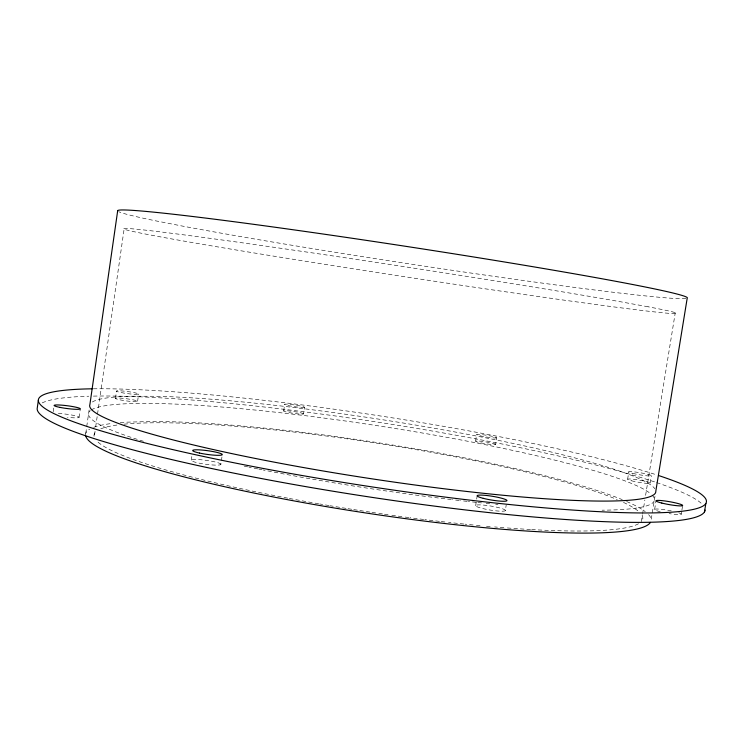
<?xml version="1.0" encoding="UTF-8"?>
<svg xmlns="http://www.w3.org/2000/svg" width="743" height="743" viewBox="0 0 743 743"><rect width="100%" height="100%" fill="white"/><g stroke="black" fill="none" stroke-linecap="round" stroke-linejoin="round"><path stroke-width="0.56" stroke-dasharray="3.71 2.79" d="M53.19 411.743L54.1 405.362M79.083 417.39L80.29 408.901M85.77 433.299L86.587 427.615M86.745 426.482L89.141 409.774M95.048 431.321L94.231 437.042A277.566 34.559 8.7 0 1 96.506 431.228M95.708 426.733L97.352 415.281M97.519 414.13L124.192 228.528M115.453 398.406L116.502 391.143M137.594 401.248L138.644 394.013M191.267 460.186L192.066 454.762M220.857 464.412A14.953 1.978 7.8 0 0 199.254 459.629A14.953 1.978 7.8 0 0 198.037 462.908A14.953 1.978 7.8 0 0 220.857 464.412L222.296 454.66M283.696 410.888L284.68 404.294M303.506 413.944A10.049 0.901 8.4 0 0 289.296 410.972A10.049 0.901 8.4 0 0 287.968 412.356A10.049 0.901 8.4 0 0 303.506 413.944L304.5 407.35A10.049 0.854 8.4 0 0 290.281 404.415A10.049 0.854 8.4 0 0 288.971 405.724A10.049 0.854 8.4 0 0 304.5 407.35M475.594 441.175L476.635 434.534M475.641 505.714L476.504 500.243M476.672 499.157L477.182 495.869M495.609 444.416A10.142 0.919 9.1 0 0 480.851 441.231A10.142 0.919 9.1 0 0 480.34 442.754A10.142 0.919 9.1 0 0 495.609 444.416L496.649 437.776A10.142 0.873 9.1 0 0 481.882 434.636A10.142 0.873 9.1 0 0 481.38 436.076A10.142 0.873 9.1 0 0 496.649 437.776M505.314 510.664A15.083 2.025 9.4 0 0 484.538 505.194A15.083 2.025 9.4 0 0 481.696 508.268A15.083 2.025 9.4 0 0 505.314 510.664L506.234 504.85M627.612 479.235L628.801 471.87M641.339 521.642L642.454 514.797M642.639 513.654L644.859 499.955M645.602 495.386L675.266 312.729M650.162 483.117L651.36 475.724M654.982 496.287L651.165 519.729A286.055 35.655 8.7 0 0 648.574 514.62M654.639 509.345L656.05 500.689M681.21 514.277L681.74 511.008M681.916 509.921L682.631 505.574M652.038 494.987A286.25 31.633 8.7 0 1 602.09 510.181M498.033 504.534A286.25 31.633 8.7 0 1 495.674 504.311M489.739 503.726A286.25 31.633 8.7 0 1 486.154 503.373M481.575 502.9A286.25 31.633 8.7 0 1 477.192 502.444M476.096 502.333A286.25 31.633 8.7 0 1 468.313 501.488M467.189 501.367A286.25 31.633 8.7 0 1 460.419 500.606M459.285 500.476A286.25 31.633 8.7 0 1 452.431 499.686M451.28 499.547A286.25 31.633 8.7 0 1 263.208 469.994M262.112 469.771A286.25 31.633 8.7 0 1 258.833 469.121M257.747 468.898A286.25 31.633 8.7 0 1 253.419 468.025M251.273 467.588A286.25 31.633 8.7 0 1 248.905 467.106M247.725 466.864A286.25 31.633 8.7 0 1 244.196 466.13M143.436 441.277A286.25 31.633 8.7 0 1 90.312 410.684M91.203 410.025A286.25 31.633 8.7 0 1 129.282 403.644L155.361 403.477A286.25 31.633 8.7 0 1 444.379 436.893A286.25 31.633 8.7 0 1 649.874 493.111M42.193 402.91A337.814 37.605 8.7 0 1 88.816 396.214M93.414 396.103A337.814 37.605 8.7 0 1 655.54 482.216M656.636 482.588A337.814 37.605 8.7 0 1 702.284 504.283M678.749 512.809A13.541 1.542 10.1 0 1 680.031 514.602A13.541 1.542 10.1 0 1 669.09 513.589M660.221 511.751A13.541 1.542 10.1 0 1 655.828 509.039A13.541 1.542 10.1 0 1 671.282 510.896M58.288 413.461A13.235 1.477 7.3 0 1 78.219 416.665A13.235 1.477 7.3 0 1 67.437 417.306M93.302 388.803A337.907 35.692 8.7 0 1 656.728 474.916M92.355 402A286.324 30.017 8.7 0 1 130.359 396.223L156.411 396.27A286.324 30.017 8.7 0 1 458.83 432.686A286.324 30.017 8.7 0 1 654.843 488.755M85.566 435.101A286.055 35.655 8.7 0 1 89.68 429.185M93.674 427.346A286.055 35.655 8.7 0 1 112.174 423.436M120.282 422.618A286.055 35.655 8.7 0 1 126.598 422.173L152.742 421.485A286.055 35.655 8.7 0 1 622.272 499.649M626.618 501.488A286.055 35.655 8.7 0 1 645.268 511.667M638.534 523.741A277.566 34.559 8.7 0 1 531.616 529.573M530.511 529.508A277.566 34.559 8.7 0 1 505.11 527.79M503.903 527.697A277.566 34.559 8.7 0 1 494.597 526.936M490.185 526.555A277.566 34.559 8.7 0 1 484.603 526.063M480.08 525.645A277.566 34.559 8.7 0 1 474.359 525.097M473.207 524.985A277.566 34.559 8.7 0 1 465.072 524.168M463.901 524.047A277.566 34.559 8.7 0 1 448.521 522.394M444.936 521.985A277.566 34.559 8.7 0 1 440.515 521.484M439.401 521.354A277.566 34.559 8.7 0 1 424.801 519.598M423.668 519.459A277.566 34.559 8.7 0 1 409.978 517.704M408.826 517.555A277.566 34.559 8.7 0 1 403.087 516.794M401.935 516.636A277.566 34.559 8.7 0 1 390.419 515.048M388.115 514.723A277.566 34.559 8.7 0 1 383.592 514.082M382.459 513.924A277.566 34.559 8.7 0 1 376.785 513.097M375.652 512.93A277.566 34.559 8.7 0 1 371.101 512.252M369.958 512.085A277.566 34.559 8.7 0 1 358.563 510.339M357.42 510.162A277.566 34.559 8.7 0 1 352.869 509.457M351.727 509.271A277.566 34.559 8.7 0 1 347.176 508.546M346.043 508.361A277.566 34.559 8.7 0 1 330.254 505.76M329.093 505.565A277.566 34.559 8.7 0 1 319.778 503.968M318.617 503.773A277.566 34.559 8.7 0 1 288.776 498.349M287.652 498.135A277.566 34.559 8.7 0 1 96.766 440.933M100.704 428.887A277.566 34.559 8.7 0 1 117.942 424.894M123.997 424.188A277.566 34.559 8.7 0 1 373.432 442.698A277.566 34.559 8.7 0 1 617.229 499.612M623.442 502.389A277.566 34.559 8.7 0 1 638.924 511.751M642.11 515.558A277.566 34.559 8.7 0 1 642.082 520.713M685.928 298.51A288.173 8.405 8.7 0 1 484.167 274.956A288.173 8.405 8.7 0 1 181.218 225.844L155.733 220.847A288.173 8.405 8.7 0 1 118.722 211.69M648.063 306.775L619.718 301.612A279.47 4.932 8.7 0 0 152.584 230.952A279.47 4.932 8.7 0 0 399.019 275.867A279.47 4.932 8.7 0 0 648.063 306.775M120.013 399.845A11.191 1.077 7.7 0 0 137.557 401.434A11.191 1.077 7.7 0 0 122.019 398.239A11.191 1.077 7.7 0 0 120.013 399.845M631.541 480.795A11.442 1.124 9.8 0 0 649.967 483.275A11.442 1.124 9.8 0 0 635.135 479.476A11.442 1.124 9.8 0 0 631.541 480.795M121.063 392.545A11.191 1.022 7.8 0 0 138.607 394.189A11.191 1.022 7.8 0 0 123.059 391.032A11.191 1.022 7.8 0 0 121.063 392.545M632.748 473.384A11.442 1.059 9.7 0 0 651.174 475.882A11.442 1.059 9.7 0 0 636.314 472.149A11.442 1.059 9.7 0 0 632.748 473.384"/><path stroke-width="1.11" d="M38.339 400.44L37.15 408.826A337.814 37.605 8.7 0 0 369.791 497.03A337.814 37.605 8.7 0 0 705.088 510.042M704.466 511.899L705.85 503.494M658.92 475.641A337.907 35.692 8.7 0 1 585.512 510.896A337.907 35.692 8.7 0 1 150.309 444.23A337.907 35.692 8.7 0 1 92.151 388.812M650.431 522.375A286.055 35.655 8.7 0 1 363.318 512.596A286.055 35.655 8.7 0 1 85.733 436.048M117.654 210.928L89.875 404.656A286.324 30.017 8.7 0 0 368.565 478.316A286.324 30.017 8.7 0 0 655.809 491.179L687.219 298.11A288.173 8.405 8.7 0 0 404.099 246.072A288.173 8.405 8.7 0 0 117.654 210.928M661.809 503.057A13.541 1.467 10 0 0 682.631 505.574A13.541 1.467 10 0 0 663.545 500.791A13.541 1.467 10 0 0 661.809 503.057M199.486 453.063A14.962 1.876 7.9 0 0 222.296 454.66A14.962 1.876 7.9 0 0 200.684 449.952A14.962 1.876 7.9 0 0 199.486 453.063M59.997 407.396A13.235 1.402 7.4 0 0 80.29 408.901A13.235 1.402 7.4 0 0 61.27 405.121A13.235 1.402 7.4 0 0 59.997 407.396M483.256 498.339A15.092 1.923 9.3 0 0 506.865 500.801A15.092 1.923 9.3 0 0 486.061 495.432A15.092 1.923 9.3 0 0 483.256 498.339"/></g></svg>
